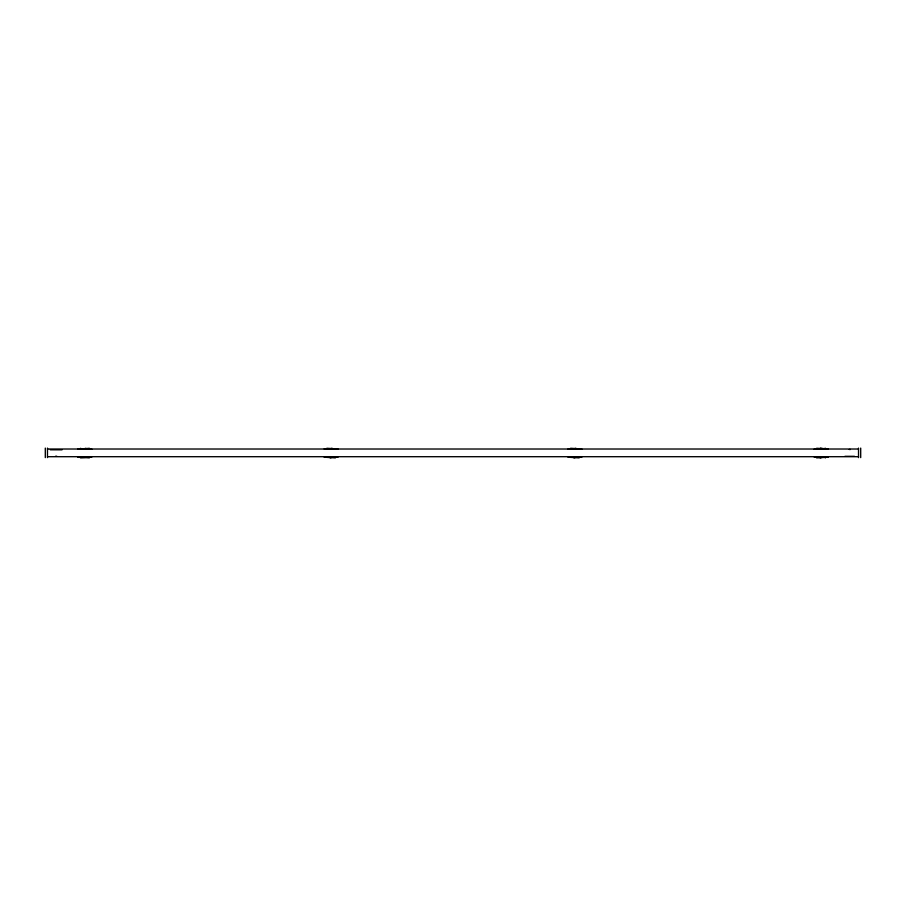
<?xml version="1.0" encoding="UTF-8"?>
<svg xmlns="http://www.w3.org/2000/svg" width="906" height="906" viewBox="0 0 906 906"><rect width="100%" height="100%" fill="white"/><g stroke="black" fill="none" stroke-linecap="round" stroke-linejoin="round"><path stroke-width="1.36" d="M80.634 448.277L80.407 448.821L88.709 448.821M326.84 448.277L335.65 448.821M335.401 457.892L326.59 457.349M570.599 448.277L579.41 448.821M579.16 457.904L570.35 457.36M825.366 457.904L825.593 457.36L816.634 457.892M89.354 457.892L81.132 457.349M816.646 448.277L825.615 448.821L820.338 448.277L822.15 448.821M77.905 449.229L91.925 449.229L78.256 448.821M324.257 448.968L338.131 449.229L324.461 448.821M581.89 456.941L567.869 456.941L581.539 457.349M827.937 457.202L814.075 456.941L827.744 457.349M50.317 449.818L62.038 449.829M85.855 448.277L84.156 448.821L89.366 448.277M332.049 448.277L330.362 448.821L332.196 448.821M575.82 448.277L574.121 448.821L575.956 448.821M80.385 457.349L85.674 457.349L80.475 457.892M330.18 457.892L331.879 457.349L330.044 457.349M820.134 457.36L821.844 457.349L820.134 457.904M573.951 457.904L575.638 457.349L573.804 457.36M825.525 448.277L823.305 448.821M581.539 448.821L567.869 449.229L581.89 449.229M827.744 448.821L814.075 449.229L828.095 449.229M47.474 449.014L858.526 449.014M849.262 449.478L850.394 449.478M55.606 456.239L56.738 456.239M854.471 456.318L844.947 456.318M47.474 456.703L858.526 456.703M77.905 456.941L91.925 456.941L78.256 457.349M324.11 456.941L338.131 456.941L324.461 457.349M860.7 448.096L860.7 457.609M858.526 448.096L858.526 457.609M47.474 448.096L47.474 457.609M45.3 448.096L45.3 457.609"/></g></svg>
